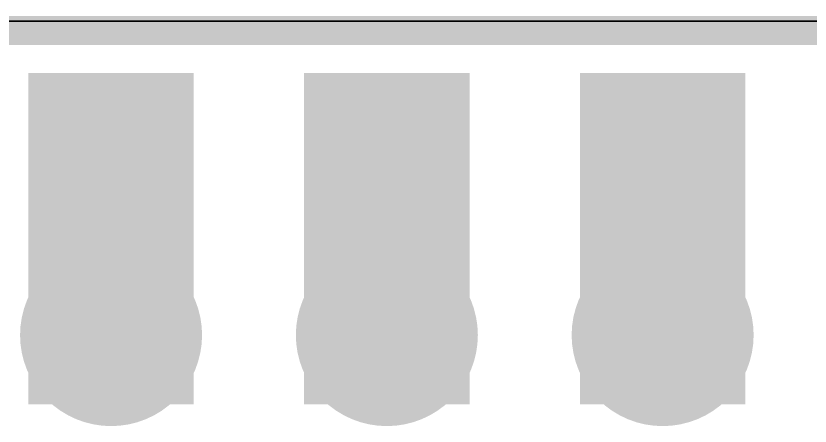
# Model space of a CAD drawing. Extents: x -0.1 to 65.1, y -0.2 to 30.7.
# Drawn here: x 37.97 to 45.29, y 26.93 to 30.71 of the extents above; entities that cross this region are included whole.
import ezdxf

# ---------------------------------------------------------------- set-up
doc = ezdxf.new("R2010")
doc.units = 0
for name, color, linetype in [('1', 12, 'CONTINUOUS'), ('16', 5, 'CONTINUOUS'), ('17', 110, 'CONTINUOUS'), ('20', 4, 'CONTINUOUS')]:
    doc.layers.add(name, color=color, linetype=linetype)

# ---------------------------------------------------------------- blocks, each defined once
blk = doc.blocks.new('ROUNDP')
at = {"const_width": 0.5}
blk.add_lwpolyline([(0, -0.25, 1), (0, 0.25, 1), (0, -0.25)], format="xyb", dxfattribs=at)
blk = doc.blocks.new('RECT')
blk.add_solid([(-0.5, -0.5), (0.5, -0.5), (-0.5, 0.5), (0.5, 0.5)])

msp = doc.modelspace()

# ---------------------------------------------------------------- linework, layer by layer
at = {"layer": '1', "const_width": 0.2032}
msp.add_lwpolyline([(0, 30.607), (65.024, 30.607)], dxfattribs=at)
at = {"layer": '16'}
for points, const_width in [([(0, 30.5435), (65.024, 30.5435)], 0.2032), ([(38.8496, 28.6574), (38.85, 28.657)], 0.4064), ([(38.85, 28.657), (38.85, 27.77)], 0.4064), ([(41.3896, 28.6574), (41.39, 28.657)], 0.4064), ([(41.39, 28.657), (41.39, 27.77)], 0.4064), ([(43.9296, 28.6574), (43.93, 28.657)], 0.4064), ([(43.93, 28.657), (43.93, 27.77)], 0.4064)]:
    msp.add_lwpolyline(points, dxfattribs=dict(at, const_width=const_width))
at = {"layer": '16', "const_width": 0.2032}
for points in [[(38.9214, 28.7292, 1), (38.7778, 28.5856)], [(38.9516, 28.657, 1), (38.7484, 28.657)], [(38.7782, 28.5852, 1), (38.9218, 28.7288)], [(41.4614, 28.7292, 1), (41.3178, 28.5856)], [(41.4916, 28.657, 1), (41.2884, 28.657)], [(41.3182, 28.5852, 1), (41.4618, 28.7288)], [(44.0014, 28.7292, 1), (43.8578, 28.5856)], [(44.0316, 28.657, 1), (43.8284, 28.657)], [(43.8582, 28.5852, 1), (44.0018, 28.7288)], [(38.7484, 27.77, 1), (38.9516, 27.77)], [(41.2884, 27.77, 1), (41.4916, 27.77)], [(43.8284, 27.77, 1), (44.0316, 27.77)]]:
    msp.add_lwpolyline(points, format="xyb", dxfattribs=at)
at = {"layer": '20'}
for p, q in [((62, 30.6604), (3, 30.6604)), ((3.0254, 30.6604), (62.0254, 30.6604))]:
    msp.add_line(p, q, dxfattribs=at)

# ---------------------------------------------------------------- block references
at = {"layer": '16', "xscale": 3.048, "yscale": 1.524, "rotation": 270}
for p in [(38.8496, 28.6574), (41.3896, 28.6574), (43.9296, 28.6574)]:
    msp.add_blockref('RECT', p, dxfattribs=at)
at = {"layer": '17', "xscale": 1.6764, "yscale": 1.6764}
for p in [(38.85, 27.77), (38.85, 27.77), (41.39, 27.77), (41.39, 27.77), (43.93, 27.77), (43.93, 27.77)]:
    msp.add_blockref('ROUNDP', p, dxfattribs=at)

doc.saveas('drawing.dxf')
